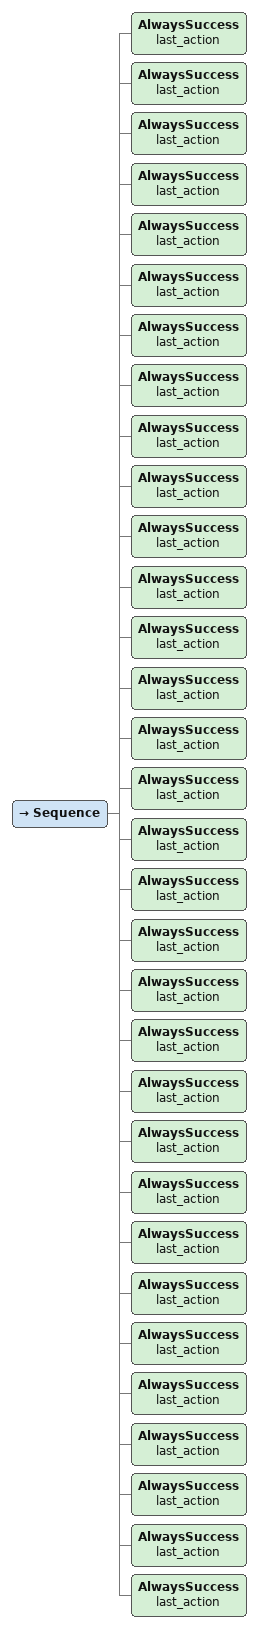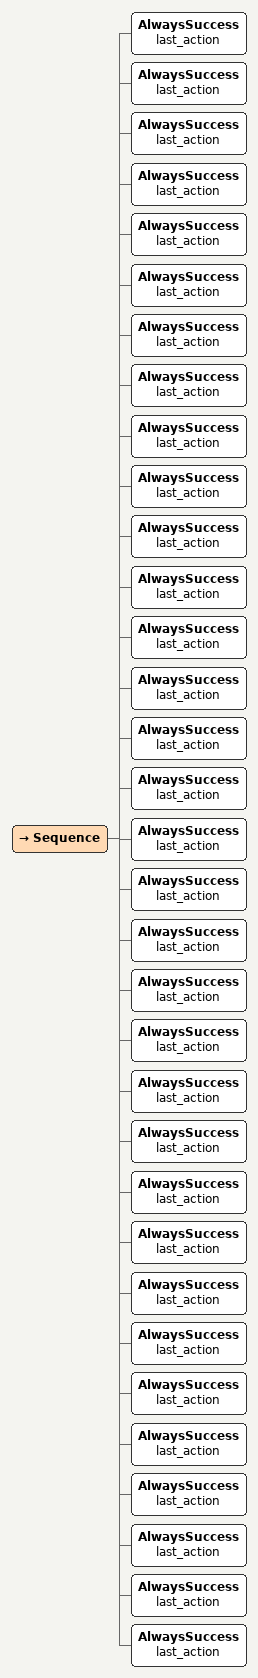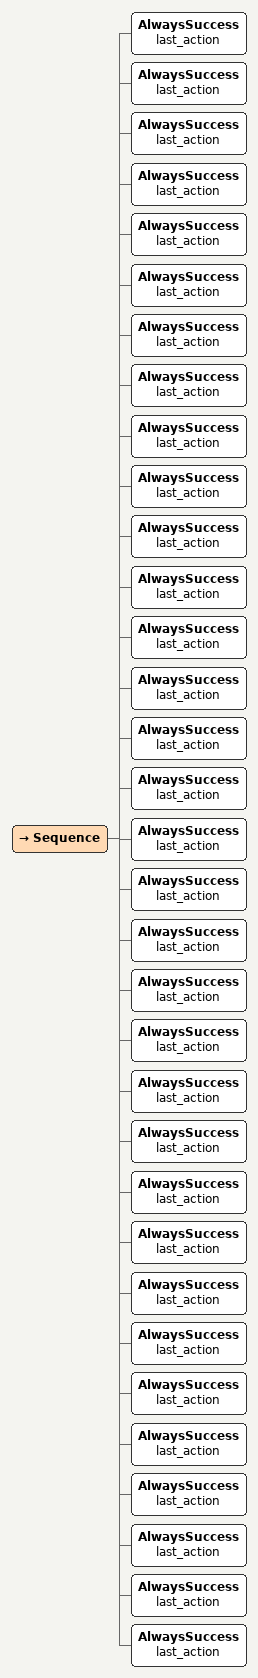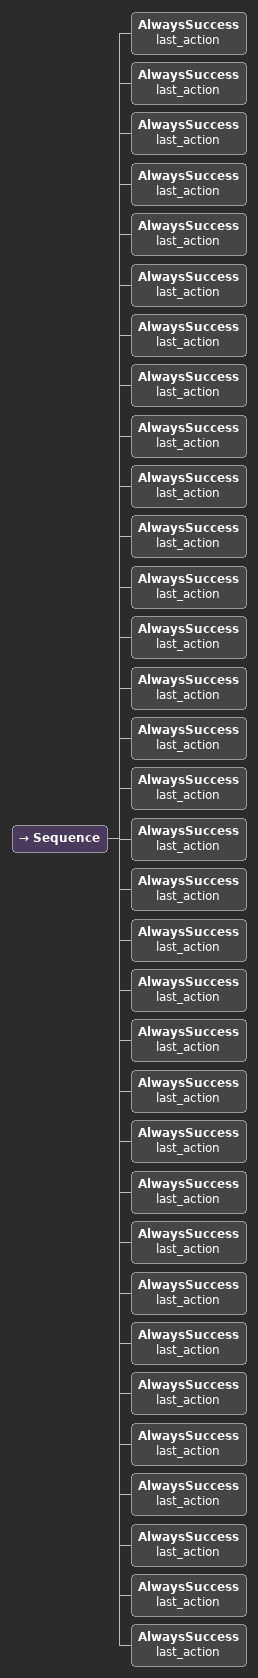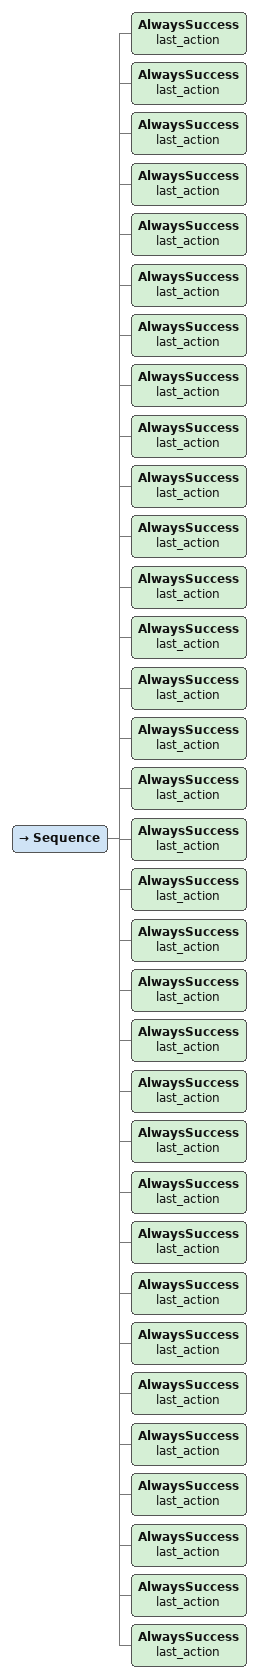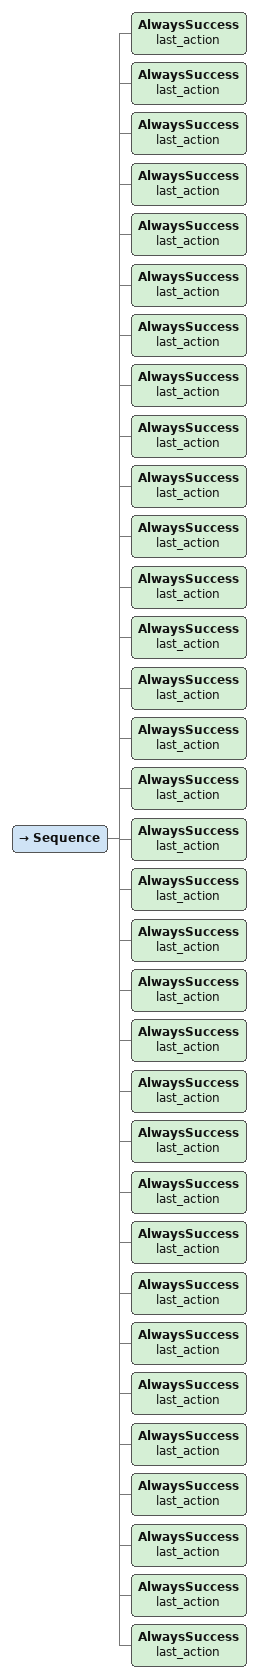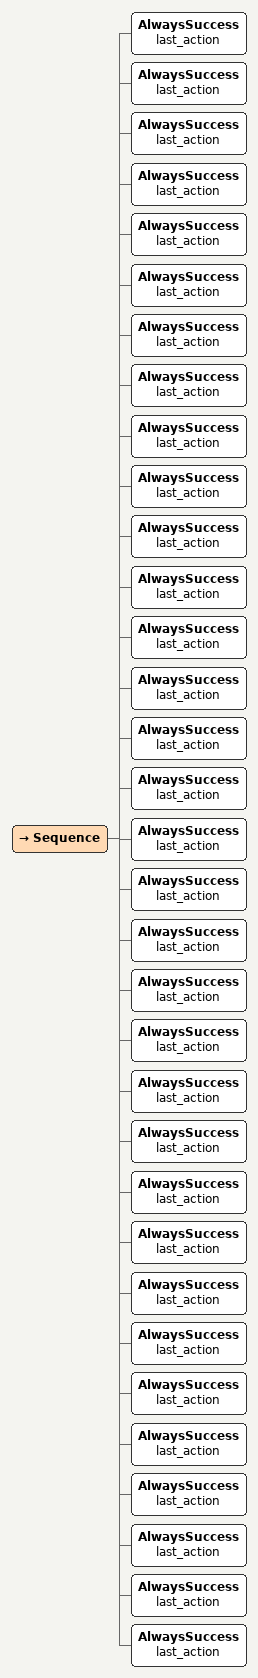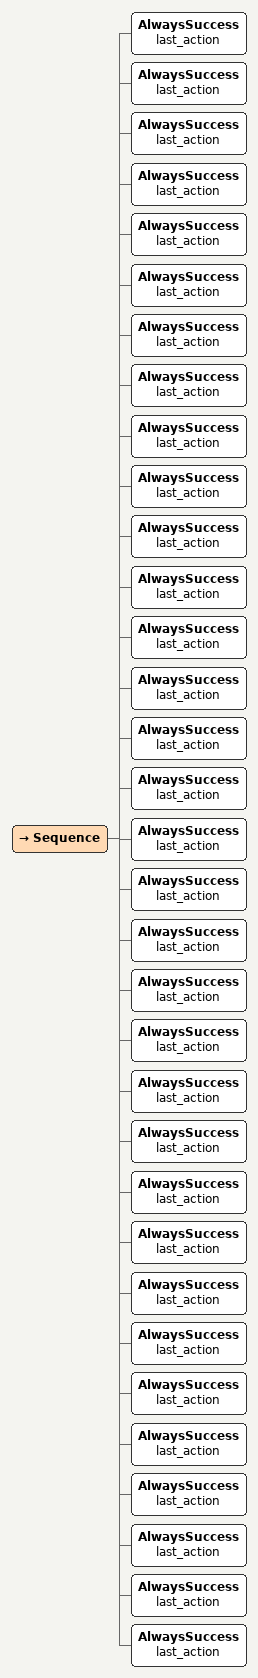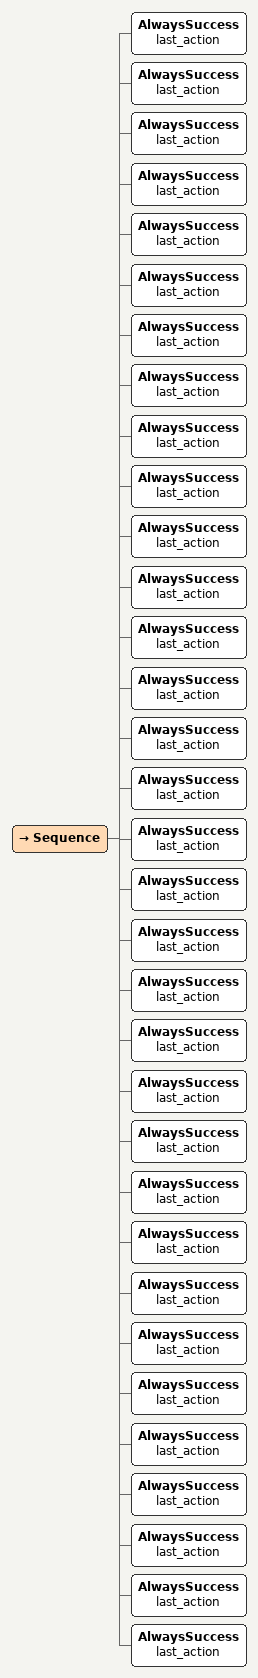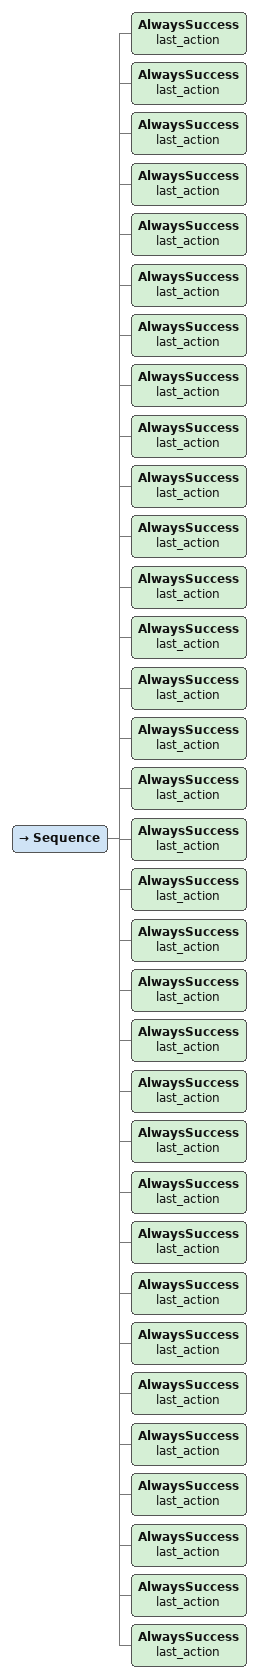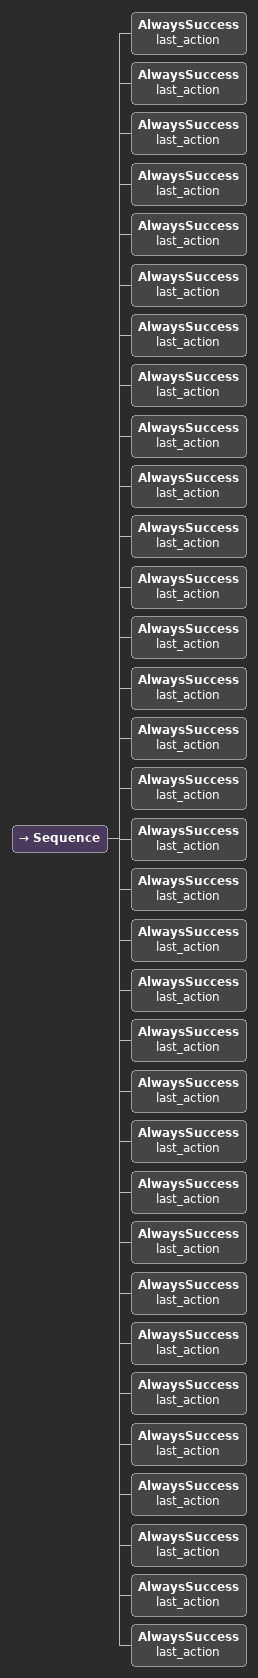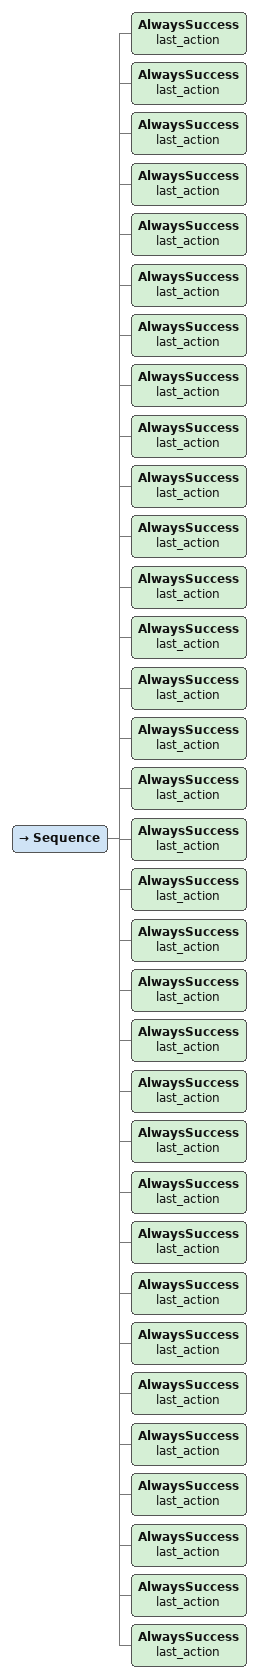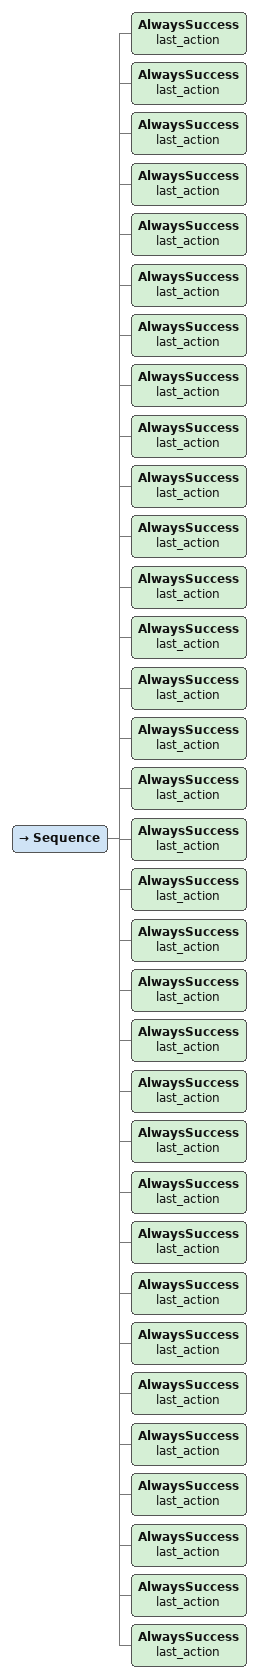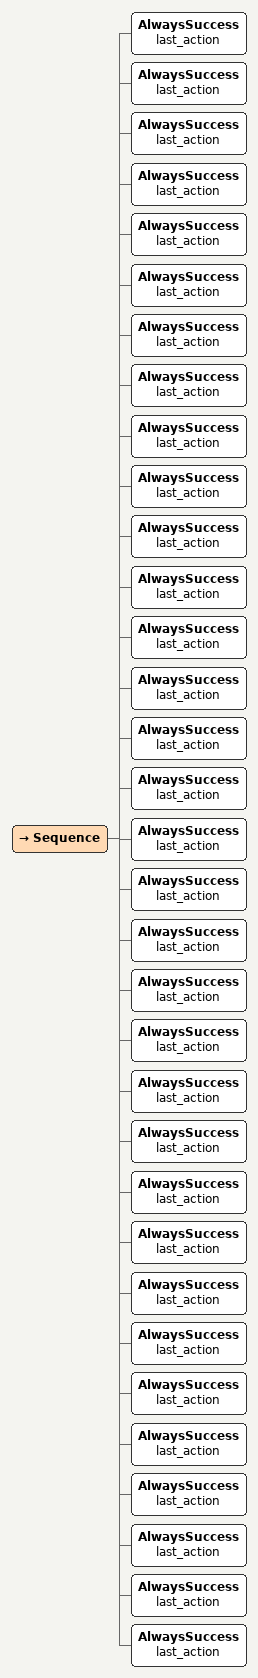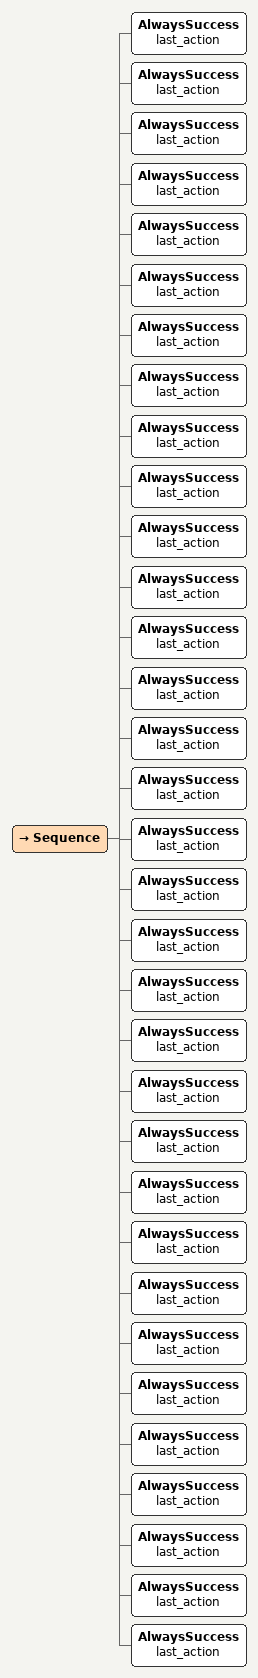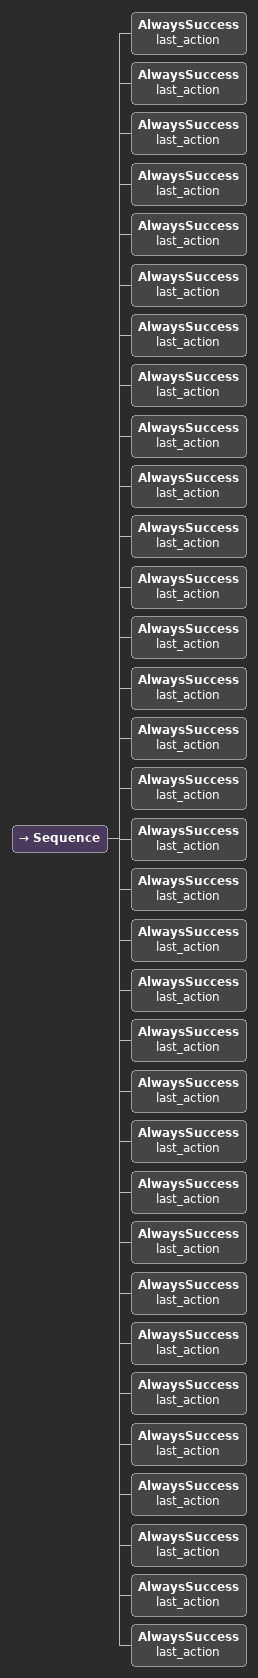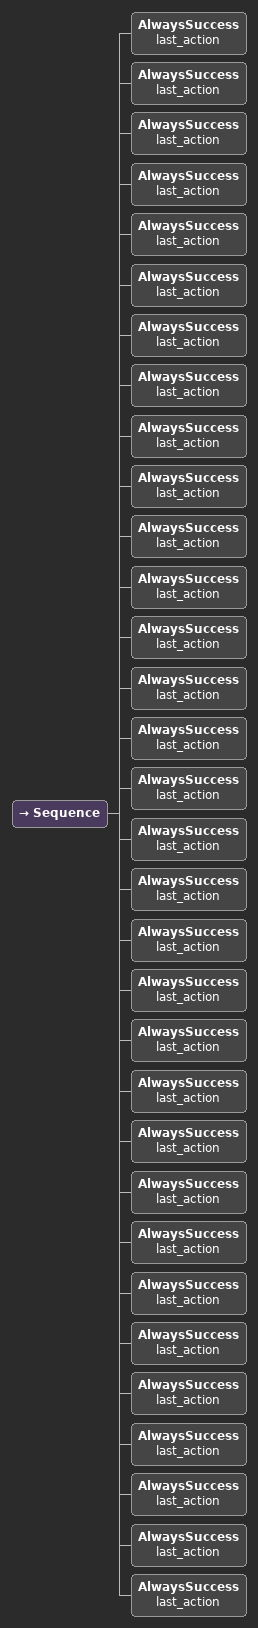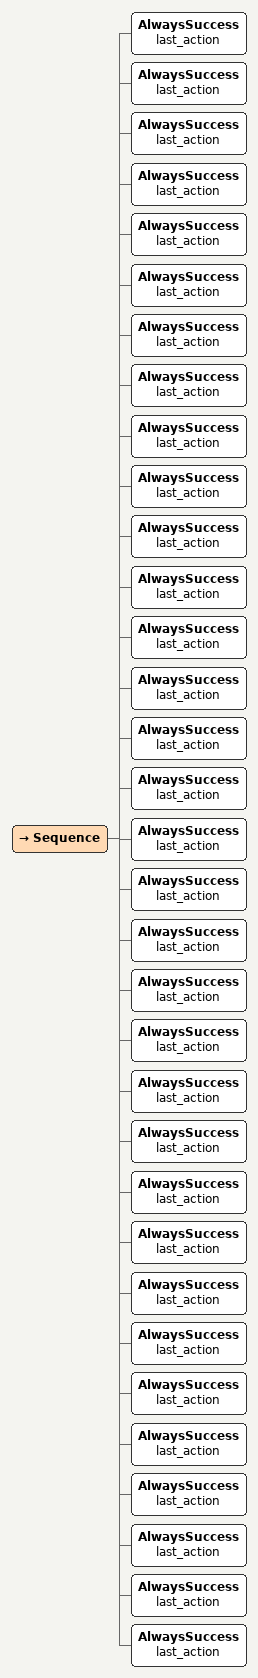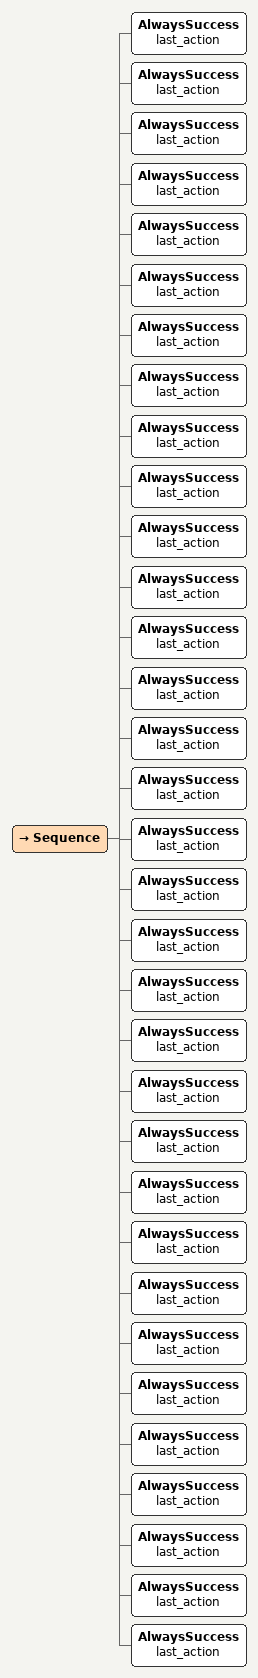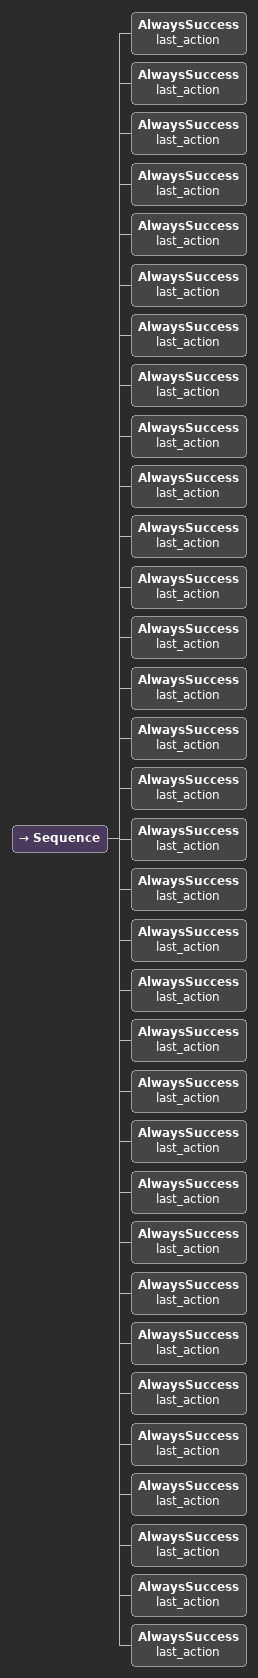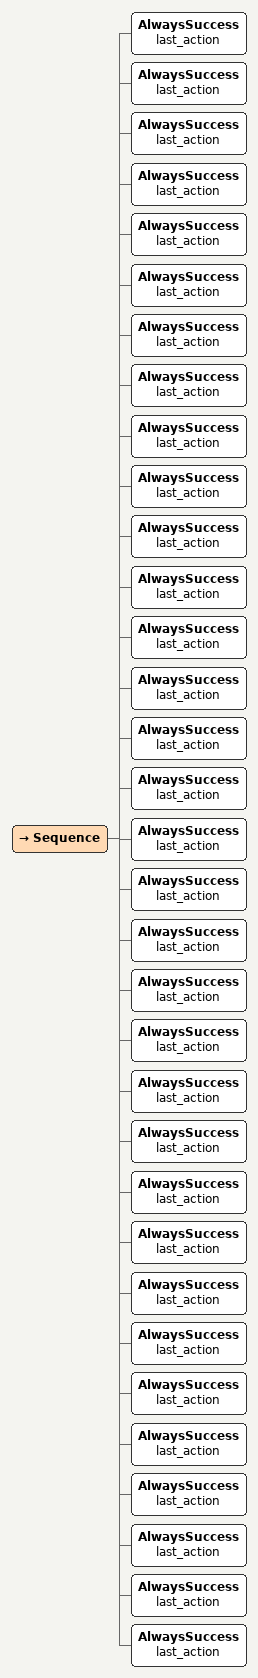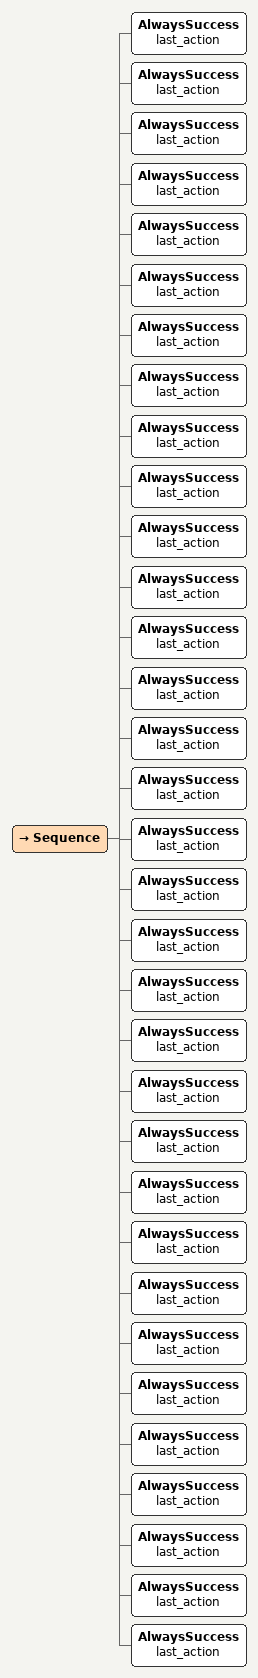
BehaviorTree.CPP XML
<Sequence>
    <AlwaysSuccess name="last_action"/>
    <AlwaysSuccess name="last_action"/>
    <AlwaysSuccess name="last_action"/>
    <AlwaysSuccess name="last_action"/>
    <AlwaysSuccess name="last_action"/>
    <AlwaysSuccess name="last_action"/>
    <AlwaysSuccess name="last_action"/>
    <AlwaysSuccess name="last_action"/>
    <AlwaysSuccess name="last_action"/>
    <AlwaysSuccess name="last_action"/>
    <AlwaysSuccess name="last_action"/>
    <AlwaysSuccess name="last_action"/>
    <AlwaysSuccess name="last_action"/>
    <AlwaysSuccess name="last_action"/>
    <AlwaysSuccess name="last_action"/>
    <AlwaysSuccess name="last_action"/>
    <AlwaysSuccess name="last_action"/>
    <AlwaysSuccess name="last_action"/>
    <AlwaysSuccess name="last_action"/>
    <AlwaysSuccess name="last_action"/>
    <AlwaysSuccess name="last_action"/>
    <AlwaysSuccess name="last_action"/>
    <AlwaysSuccess name="last_action"/>
    <AlwaysSuccess name="last_action"/>
    <AlwaysSuccess name="last_action"/>
    <AlwaysSuccess name="last_action"/>
    <AlwaysSuccess name="last_action"/>
    <AlwaysSuccess name="last_action"/>
    <AlwaysSuccess name="last_action"/>
    <AlwaysSuccess name="last_action"/>
    <AlwaysSuccess name="last_action"/>
    <AlwaysSuccess name="last_action"/>

</Sequence>

<Sequence>
    <AlwaysSuccess name="last_action"/>
    <AlwaysSuccess name="last_action"/>
    <AlwaysSuccess name="last_action"/>
    <AlwaysSuccess name="last_action"/>
    <AlwaysSuccess name="last_action"/>
    <AlwaysSuccess name="last_action"/>
    <AlwaysSuccess name="last_action"/>
    <AlwaysSuccess name="last_action"/>
    <AlwaysSuccess name="last_action"/>
    <AlwaysSuccess name="last_action"/>
    <AlwaysSuccess name="last_action"/>
    <AlwaysSuccess name="last_action"/>
    <AlwaysSuccess name="last_action"/>
    <AlwaysSuccess name="last_action"/>
    <AlwaysSuccess name="last_action"/>
    <AlwaysSuccess name="last_action"/>
    <AlwaysSuccess name="last_action"/>
    <AlwaysSuccess name="last_action"/>
    <AlwaysSuccess name="last_action"/>
    <AlwaysSuccess name="last_action"/>
    <AlwaysSuccess name="last_action"/>
    <AlwaysSuccess name="last_action"/>
    <AlwaysSuccess name="last_action"/>
    <AlwaysSuccess name="last_action"/>
    <AlwaysSuccess name="last_action"/>
    <AlwaysSuccess name="last_action"/>
    <AlwaysSuccess name="last_action"/>
    <AlwaysSuccess name="last_action"/>
    <AlwaysSuccess name="last_action"/>
    <AlwaysSuccess name="last_action"/>
    <AlwaysSuccess name="last_action"/>
    <AlwaysSuccess name="last_action"/>
    <AlwaysSuccess name="last_action"/>

</Sequence>

<Sequence>
    <AlwaysSuccess name="last_action"/>
    <AlwaysSuccess name="last_action"/>
    <AlwaysSuccess name="last_action"/>
    <AlwaysSuccess name="last_action"/>
    <AlwaysSuccess name="last_action"/>
    <AlwaysSuccess name="last_action"/>
    <AlwaysSuccess name="last_action"/>
    <AlwaysSuccess name="last_action"/>
    <AlwaysSuccess name="last_action"/>
    <AlwaysSuccess name="last_action"/>
    <AlwaysSuccess name="last_action"/>
    <AlwaysSuccess name="last_action"/>
    <AlwaysSuccess name="last_action"/>
    <AlwaysSuccess name="last_action"/>
    <AlwaysSuccess name="last_action"/>
    <AlwaysSuccess name="last_action"/>
    <AlwaysSuccess name="last_action"/>
    <AlwaysSuccess name="last_action"/>
    <AlwaysSuccess name="last_action"/>
    <AlwaysSuccess name="last_action"/>
    <AlwaysSuccess name="last_action"/>
    <AlwaysSuccess name="last_action"/>
    <AlwaysSuccess name="last_action"/>
    <AlwaysSuccess name="last_action"/>
    <AlwaysSuccess name="last_action"/>
    <AlwaysSuccess name="last_action"/>
    <AlwaysSuccess name="last_action"/>
    <AlwaysSuccess name="last_action"/>
    <AlwaysSuccess name="last_action"/>
    <AlwaysSuccess name="last_action"/>
    <AlwaysSuccess name="last_action"/>
    <AlwaysSuccess name="last_action"/>
    <AlwaysSuccess name="last_action"/>

</Sequence>

<Sequence>
    <AlwaysSuccess name="last_action"/>
    <AlwaysSuccess name="last_action"/>
    <AlwaysSuccess name="last_action"/>
    <AlwaysSuccess name="last_action"/>
    <AlwaysSuccess name="last_action"/>
    <AlwaysSuccess name="last_action"/>
    <AlwaysSuccess name="last_action"/>
    <AlwaysSuccess name="last_action"/>
    <AlwaysSuccess name="last_action"/>
    <AlwaysSuccess name="last_action"/>
    <AlwaysSuccess name="last_action"/>
    <AlwaysSuccess name="last_action"/>
    <AlwaysSuccess name="last_action"/>
    <AlwaysSuccess name="last_action"/>
    <AlwaysSuccess name="last_action"/>
    <AlwaysSuccess name="last_action"/>
    <AlwaysSuccess name="last_action"/>
    <AlwaysSuccess name="last_action"/>
    <AlwaysSuccess name="last_action"/>
    <AlwaysSuccess name="last_action"/>
    <AlwaysSuccess name="last_action"/>
    <AlwaysSuccess name="last_action"/>
    <AlwaysSuccess name="last_action"/>
    <AlwaysSuccess name="last_action"/>
    <AlwaysSuccess name="last_action"/>
    <AlwaysSuccess name="last_action"/>
    <AlwaysSuccess name="last_action"/>
    <AlwaysSuccess name="last_action"/>
    <AlwaysSuccess name="last_action"/>
    <AlwaysSuccess name="last_action"/>
    <AlwaysSuccess name="last_action"/>
    <AlwaysSuccess name="last_action"/>
    <AlwaysSuccess name="last_action"/>

</Sequence>

<Sequence>
    <AlwaysSuccess name="last_action"/>
    <AlwaysSuccess name="last_action"/>
    <AlwaysSuccess name="last_action"/>
    <AlwaysSuccess name="last_action"/>
    <AlwaysSuccess name="last_action"/>
    <AlwaysSuccess name="last_action"/>
    <AlwaysSuccess name="last_action"/>
    <AlwaysSuccess name="last_action"/>
    <AlwaysSuccess name="last_action"/>
    <AlwaysSuccess name="last_action"/>
    <AlwaysSuccess name="last_action"/>
    <AlwaysSuccess name="last_action"/>
    <AlwaysSuccess name="last_action"/>
    <AlwaysSuccess name="last_action"/>
    <AlwaysSuccess name="last_action"/>
    <AlwaysSuccess name="last_action"/>
    <AlwaysSuccess name="last_action"/>
    <AlwaysSuccess name="last_action"/>
    <AlwaysSuccess name="last_action"/>
    <AlwaysSuccess name="last_action"/>
    <AlwaysSuccess name="last_action"/>
    <AlwaysSuccess name="last_action"/>
    <AlwaysSuccess name="last_action"/>
    <AlwaysSuccess name="last_action"/>
    <AlwaysSuccess name="last_action"/>
    <AlwaysSuccess name="last_action"/>
    <AlwaysSuccess name="last_action"/>
    <AlwaysSuccess name="last_action"/>
    <AlwaysSuccess name="last_action"/>
    <AlwaysSuccess name="last_action"/>
    <AlwaysSuccess name="last_action"/>
    <AlwaysSuccess name="last_action"/>
    <AlwaysSuccess name="last_action"/>

</Sequence>

<Sequence>
    <AlwaysSuccess name="last_action"/>
    <AlwaysSuccess name="last_action"/>
    <AlwaysSuccess name="last_action"/>
    <AlwaysSuccess name="last_action"/>
    <AlwaysSuccess name="last_action"/>
    <AlwaysSuccess name="last_action"/>
    <AlwaysSuccess name="last_action"/>
    <AlwaysSuccess name="last_action"/>
    <AlwaysSuccess name="last_action"/>
    <AlwaysSuccess name="last_action"/>
    <AlwaysSuccess name="last_action"/>
    <AlwaysSuccess name="last_action"/>
    <AlwaysSuccess name="last_action"/>
    <AlwaysSuccess name="last_action"/>
    <AlwaysSuccess name="last_action"/>
    <AlwaysSuccess name="last_action"/>
    <AlwaysSuccess name="last_action"/>
    <AlwaysSuccess name="last_action"/>
    <AlwaysSuccess name="last_action"/>
    <AlwaysSuccess name="last_action"/>
    <AlwaysSuccess name="last_action"/>
    <AlwaysSuccess name="last_action"/>
    <AlwaysSuccess name="last_action"/>
    <AlwaysSuccess name="last_action"/>
    <AlwaysSuccess name="last_action"/>
    <AlwaysSuccess name="last_action"/>
    <AlwaysSuccess name="last_action"/>
    <AlwaysSuccess name="last_action"/>
    <AlwaysSuccess name="last_action"/>
    <AlwaysSuccess name="last_action"/>
    <AlwaysSuccess name="last_action"/>
    <AlwaysSuccess name="last_action"/>
    <AlwaysSuccess name="last_action"/>

</Sequence>

<Sequence>
    <AlwaysSuccess name="last_action"/>
    <AlwaysSuccess name="last_action"/>
    <AlwaysSuccess name="last_action"/>
    <AlwaysSuccess name="last_action"/>
    <AlwaysSuccess name="last_action"/>
    <AlwaysSuccess name="last_action"/>
    <AlwaysSuccess name="last_action"/>
    <AlwaysSuccess name="last_action"/>
    <AlwaysSuccess name="last_action"/>
    <AlwaysSuccess name="last_action"/>
    <AlwaysSuccess name="last_action"/>
    <AlwaysSuccess name="last_action"/>
    <AlwaysSuccess name="last_action"/>
    <AlwaysSuccess name="last_action"/>
    <AlwaysSuccess name="last_action"/>
    <AlwaysSuccess name="last_action"/>
    <AlwaysSuccess name="last_action"/>
    <AlwaysSuccess name="last_action"/>
    <AlwaysSuccess name="last_action"/>
    <AlwaysSuccess name="last_action"/>
    <AlwaysSuccess name="last_action"/>
    <AlwaysSuccess name="last_action"/>
    <AlwaysSuccess name="last_action"/>
    <AlwaysSuccess name="last_action"/>
    <AlwaysSuccess name="last_action"/>
    <AlwaysSuccess name="last_action"/>
    <AlwaysSuccess name="last_action"/>
    <AlwaysSuccess name="last_action"/>
    <AlwaysSuccess name="last_action"/>
    <AlwaysSuccess name="last_action"/>
    <AlwaysSuccess name="last_action"/>
    <AlwaysSuccess name="last_action"/>
    <AlwaysSuccess name="last_action"/>

</Sequence>

<Sequence>
    <AlwaysSuccess name="last_action"/>
    <AlwaysSuccess name="last_action"/>
    <AlwaysSuccess name="last_action"/>
    <AlwaysSuccess name="last_action"/>
    <AlwaysSuccess name="last_action"/>
    <AlwaysSuccess name="last_action"/>
    <AlwaysSuccess name="last_action"/>
    <AlwaysSuccess name="last_action"/>
    <AlwaysSuccess name="last_action"/>
    <AlwaysSuccess name="last_action"/>
    <AlwaysSuccess name="last_action"/>
    <AlwaysSuccess name="last_action"/>
    <AlwaysSuccess name="last_action"/>
    <AlwaysSuccess name="last_action"/>
    <AlwaysSuccess name="last_action"/>
    <AlwaysSuccess name="last_action"/>
    <AlwaysSuccess name="last_action"/>
    <AlwaysSuccess name="last_action"/>
    <AlwaysSuccess name="last_action"/>
    <AlwaysSuccess name="last_action"/>
    <AlwaysSuccess name="last_action"/>
    <AlwaysSuccess name="last_action"/>
    <AlwaysSuccess name="last_action"/>
    <AlwaysSuccess name="last_action"/>
    <AlwaysSuccess name="last_action"/>
    <AlwaysSuccess name="last_action"/>
    <AlwaysSuccess name="last_action"/>
    <AlwaysSuccess name="last_action"/>
    <AlwaysSuccess name="last_action"/>
    <AlwaysSuccess name="last_action"/>
    <AlwaysSuccess name="last_action"/>
    <AlwaysSuccess name="last_action"/>
    <AlwaysSuccess name="last_action"/>

</Sequence>

<Sequence>
    <AlwaysSuccess name="last_action"/>
    <AlwaysSuccess name="last_action"/>
    <AlwaysSuccess name="last_action"/>
    <AlwaysSuccess name="last_action"/>
    <AlwaysSuccess name="last_action"/>
    <AlwaysSuccess name="last_action"/>
    <AlwaysSuccess name="last_action"/>
    <AlwaysSuccess name="last_action"/>
    <AlwaysSuccess name="last_action"/>
    <AlwaysSuccess name="last_action"/>
    <AlwaysSuccess name="last_action"/>
    <AlwaysSuccess name="last_action"/>
    <AlwaysSuccess name="last_action"/>
    <AlwaysSuccess name="last_action"/>
    <AlwaysSuccess name="last_action"/>
    <AlwaysSuccess name="last_action"/>
    <AlwaysSuccess name="last_action"/>
    <AlwaysSuccess name="last_action"/>
    <AlwaysSuccess name="last_action"/>
    <AlwaysSuccess name="last_action"/>
    <AlwaysSuccess name="last_action"/>
    <AlwaysSuccess name="last_action"/>
    <AlwaysSuccess name="last_action"/>
    <AlwaysSuccess name="last_action"/>
    <AlwaysSuccess name="last_action"/>
    <AlwaysSuccess name="last_action"/>
    <AlwaysSuccess name="last_action"/>
    <AlwaysSuccess name="last_action"/>
    <AlwaysSuccess name="last_action"/>
    <AlwaysSuccess name="last_action"/>
    <AlwaysSuccess name="last_action"/>
    <AlwaysSuccess name="last_action"/>
    <AlwaysSuccess name="last_action"/>

</Sequence>

<Sequence>
    <AlwaysSuccess name="last_action"/>
    <AlwaysSuccess name="last_action"/>
    <AlwaysSuccess name="last_action"/>
    <AlwaysSuccess name="last_action"/>
    <AlwaysSuccess name="last_action"/>
    <AlwaysSuccess name="last_action"/>
    <AlwaysSuccess name="last_action"/>
    <AlwaysSuccess name="last_action"/>
    <AlwaysSuccess name="last_action"/>
    <AlwaysSuccess name="last_action"/>
    <AlwaysSuccess name="last_action"/>
    <AlwaysSuccess name="last_action"/>
    <AlwaysSuccess name="last_action"/>
    <AlwaysSuccess name="last_action"/>
    <AlwaysSuccess name="last_action"/>
    <AlwaysSuccess name="last_action"/>
    <AlwaysSuccess name="last_action"/>
    <AlwaysSuccess name="last_action"/>
    <AlwaysSuccess name="last_action"/>
    <AlwaysSuccess name="last_action"/>
    <AlwaysSuccess name="last_action"/>
    <AlwaysSuccess name="last_action"/>
    <AlwaysSuccess name="last_action"/>
    <AlwaysSuccess name="last_action"/>
    <AlwaysSuccess name="last_action"/>
    <AlwaysSuccess name="last_action"/>
    <AlwaysSuccess name="last_action"/>
    <AlwaysSuccess name="last_action"/>
    <AlwaysSuccess name="last_action"/>
    <AlwaysSuccess name="last_action"/>
    <AlwaysSuccess name="last_action"/>
    <AlwaysSuccess name="last_action"/>
    <AlwaysSuccess name="last_action"/>

</Sequence>

<Sequence>
    <AlwaysSuccess name="last_action"/>
    <AlwaysSuccess name="last_action"/>
    <AlwaysSuccess name="last_action"/>
    <AlwaysSuccess name="last_action"/>
    <AlwaysSuccess name="last_action"/>
    <AlwaysSuccess name="last_action"/>
    <AlwaysSuccess name="last_action"/>
    <AlwaysSuccess name="last_action"/>
    <AlwaysSuccess name="last_action"/>
    <AlwaysSuccess name="last_action"/>
    <AlwaysSuccess name="last_action"/>
    <AlwaysSuccess name="last_action"/>
    <AlwaysSuccess name="last_action"/>
    <AlwaysSuccess name="last_action"/>
    <AlwaysSuccess name="last_action"/>
    <AlwaysSuccess name="last_action"/>
    <AlwaysSuccess name="last_action"/>
    <AlwaysSuccess name="last_action"/>
    <AlwaysSuccess name="last_action"/>
    <AlwaysSuccess name="last_action"/>
    <AlwaysSuccess name="last_action"/>
    <AlwaysSuccess name="last_action"/>
    <AlwaysSuccess name="last_action"/>
    <AlwaysSuccess name="last_action"/>
    <AlwaysSuccess name="last_action"/>
    <AlwaysSuccess name="last_action"/>
    <AlwaysSuccess name="last_action"/>
    <AlwaysSuccess name="last_action"/>
    <AlwaysSuccess name="last_action"/>
    <AlwaysSuccess name="last_action"/>
    <AlwaysSuccess name="last_action"/>
    <AlwaysSuccess name="last_action"/>
    <AlwaysSuccess name="last_action"/>

</Sequence>

<Sequence>
    <AlwaysSuccess name="last_action"/>
    <AlwaysSuccess name="last_action"/>
    <AlwaysSuccess name="last_action"/>
    <AlwaysSuccess name="last_action"/>
    <AlwaysSuccess name="last_action"/>
    <AlwaysSuccess name="last_action"/>
    <AlwaysSuccess name="last_action"/>
    <AlwaysSuccess name="last_action"/>
    <AlwaysSuccess name="last_action"/>
    <AlwaysSuccess name="last_action"/>
    <AlwaysSuccess name="last_action"/>
    <AlwaysSuccess name="last_action"/>
    <AlwaysSuccess name="last_action"/>
    <AlwaysSuccess name="last_action"/>
    <AlwaysSuccess name="last_action"/>
    <AlwaysSuccess name="last_action"/>
    <AlwaysSuccess name="last_action"/>
    <AlwaysSuccess name="last_action"/>
    <AlwaysSuccess name="last_action"/>
    <AlwaysSuccess name="last_action"/>
    <AlwaysSuccess name="last_action"/>
    <AlwaysSuccess name="last_action"/>
    <AlwaysSuccess name="last_action"/>
    <AlwaysSuccess name="last_action"/>
    <AlwaysSuccess name="last_action"/>
    <AlwaysSuccess name="last_action"/>
    <AlwaysSuccess name="last_action"/>
    <AlwaysSuccess name="last_action"/>
    <AlwaysSuccess name="last_action"/>
    <AlwaysSuccess name="last_action"/>
    <AlwaysSuccess name="last_action"/>
    <AlwaysSuccess name="last_action"/>
    <AlwaysSuccess name="last_action"/>

</Sequence>

<Sequence>
    <AlwaysSuccess name="last_action"/>
    <AlwaysSuccess name="last_action"/>
    <AlwaysSuccess name="last_action"/>
    <AlwaysSuccess name="last_action"/>
    <AlwaysSuccess name="last_action"/>
    <AlwaysSuccess name="last_action"/>
    <AlwaysSuccess name="last_action"/>
    <AlwaysSuccess name="last_action"/>
    <AlwaysSuccess name="last_action"/>
    <AlwaysSuccess name="last_action"/>
    <AlwaysSuccess name="last_action"/>
    <AlwaysSuccess name="last_action"/>
    <AlwaysSuccess name="last_action"/>
    <AlwaysSuccess name="last_action"/>
    <AlwaysSuccess name="last_action"/>
    <AlwaysSuccess name="last_action"/>
    <AlwaysSuccess name="last_action"/>
    <AlwaysSuccess name="last_action"/>
    <AlwaysSuccess name="last_action"/>
    <AlwaysSuccess name="last_action"/>
    <AlwaysSuccess name="last_action"/>
    <AlwaysSuccess name="last_action"/>
    <AlwaysSuccess name="last_action"/>
    <AlwaysSuccess name="last_action"/>
    <AlwaysSuccess name="last_action"/>
    <AlwaysSuccess name="last_action"/>
    <AlwaysSuccess name="last_action"/>
    <AlwaysSuccess name="last_action"/>
    <AlwaysSuccess name="last_action"/>
    <AlwaysSuccess name="last_action"/>
    <AlwaysSuccess name="last_action"/>
    <AlwaysSuccess name="last_action"/>
    <AlwaysSuccess name="last_action"/>

</Sequence>

<Sequence>
    <AlwaysSuccess name="last_action"/>
    <AlwaysSuccess name="last_action"/>
    <AlwaysSuccess name="last_action"/>
    <AlwaysSuccess name="last_action"/>
    <AlwaysSuccess name="last_action"/>
    <AlwaysSuccess name="last_action"/>
    <AlwaysSuccess name="last_action"/>
    <AlwaysSuccess name="last_action"/>
    <AlwaysSuccess name="last_action"/>
    <AlwaysSuccess name="last_action"/>
    <AlwaysSuccess name="last_action"/>
    <AlwaysSuccess name="last_action"/>
    <AlwaysSuccess name="last_action"/>
    <AlwaysSuccess name="last_action"/>
    <AlwaysSuccess name="last_action"/>
    <AlwaysSuccess name="last_action"/>
    <AlwaysSuccess name="last_action"/>
    <AlwaysSuccess name="last_action"/>
    <AlwaysSuccess name="last_action"/>
    <AlwaysSuccess name="last_action"/>
    <AlwaysSuccess name="last_action"/>
    <AlwaysSuccess name="last_action"/>
    <AlwaysSuccess name="last_action"/>
    <AlwaysSuccess name="last_action"/>
    <AlwaysSuccess name="last_action"/>
    <AlwaysSuccess name="last_action"/>
    <AlwaysSuccess name="last_action"/>
    <AlwaysSuccess name="last_action"/>
    <AlwaysSuccess name="last_action"/>
    <AlwaysSuccess name="last_action"/>
    <AlwaysSuccess name="last_action"/>
    <AlwaysSuccess name="last_action"/>
    <AlwaysSuccess name="last_action"/>

</Sequence>

<Sequence>
    <AlwaysSuccess name="last_action"/>
    <AlwaysSuccess name="last_action"/>
    <AlwaysSuccess name="last_action"/>
    <AlwaysSuccess name="last_action"/>
    <AlwaysSuccess name="last_action"/>
    <AlwaysSuccess name="last_action"/>
    <AlwaysSuccess name="last_action"/>
    <AlwaysSuccess name="last_action"/>
    <AlwaysSuccess name="last_action"/>
    <AlwaysSuccess name="last_action"/>
    <AlwaysSuccess name="last_action"/>
    <AlwaysSuccess name="last_action"/>
    <AlwaysSuccess name="last_action"/>
    <AlwaysSuccess name="last_action"/>
    <AlwaysSuccess name="last_action"/>
    <AlwaysSuccess name="last_action"/>
    <AlwaysSuccess name="last_action"/>
    <AlwaysSuccess name="last_action"/>
    <AlwaysSuccess name="last_action"/>
    <AlwaysSuccess name="last_action"/>
    <AlwaysSuccess name="last_action"/>
    <AlwaysSuccess name="last_action"/>
    <AlwaysSuccess name="last_action"/>
    <AlwaysSuccess name="last_action"/>
    <AlwaysSuccess name="last_action"/>
    <AlwaysSuccess name="last_action"/>
    <AlwaysSuccess name="last_action"/>
    <AlwaysSuccess name="last_action"/>
    <AlwaysSuccess name="last_action"/>
    <AlwaysSuccess name="last_action"/>
    <AlwaysSuccess name="last_action"/>
    <AlwaysSuccess name="last_action"/>
    <AlwaysSuccess name="last_action"/>

</Sequence>

<Sequence>
    <AlwaysSuccess name="last_action"/>
    <AlwaysSuccess name="last_action"/>
    <AlwaysSuccess name="last_action"/>
    <AlwaysSuccess name="last_action"/>
    <AlwaysSuccess name="last_action"/>
    <AlwaysSuccess name="last_action"/>
    <AlwaysSuccess name="last_action"/>
    <AlwaysSuccess name="last_action"/>
    <AlwaysSuccess name="last_action"/>
    <AlwaysSuccess name="last_action"/>
    <AlwaysSuccess name="last_action"/>
    <AlwaysSuccess name="last_action"/>
    <AlwaysSuccess name="last_action"/>
    <AlwaysSuccess name="last_action"/>
    <AlwaysSuccess name="last_action"/>
    <AlwaysSuccess name="last_action"/>
    <AlwaysSuccess name="last_action"/>
    <AlwaysSuccess name="last_action"/>
    <AlwaysSuccess name="last_action"/>
    <AlwaysSuccess name="last_action"/>
    <AlwaysSuccess name="last_action"/>
    <AlwaysSuccess name="last_action"/>
    <AlwaysSuccess name="last_action"/>
    <AlwaysSuccess name="last_action"/>
    <AlwaysSuccess name="last_action"/>
    <AlwaysSuccess name="last_action"/>
    <AlwaysSuccess name="last_action"/>
    <AlwaysSuccess name="last_action"/>
    <AlwaysSuccess name="last_action"/>
    <AlwaysSuccess name="last_action"/>
    <AlwaysSuccess name="last_action"/>
    <AlwaysSuccess name="last_action"/>
    <AlwaysSuccess name="last_action"/>

</Sequence>

<Sequence>
    <AlwaysSuccess name="last_action"/>
    <AlwaysSuccess name="last_action"/>
    <AlwaysSuccess name="last_action"/>
    <AlwaysSuccess name="last_action"/>
    <AlwaysSuccess name="last_action"/>
    <AlwaysSuccess name="last_action"/>
    <AlwaysSuccess name="last_action"/>
    <AlwaysSuccess name="last_action"/>
    <AlwaysSuccess name="last_action"/>
    <AlwaysSuccess name="last_action"/>
    <AlwaysSuccess name="last_action"/>
    <AlwaysSuccess name="last_action"/>
    <AlwaysSuccess name="last_action"/>
    <AlwaysSuccess name="last_action"/>
    <AlwaysSuccess name="last_action"/>
    <AlwaysSuccess name="last_action"/>
    <AlwaysSuccess name="last_action"/>
    <AlwaysSuccess name="last_action"/>
    <AlwaysSuccess name="last_action"/>
    <AlwaysSuccess name="last_action"/>
    <AlwaysSuccess name="last_action"/>
    <AlwaysSuccess name="last_action"/>
    <AlwaysSuccess name="last_action"/>
    <AlwaysSuccess name="last_action"/>
    <AlwaysSuccess name="last_action"/>
    <AlwaysSuccess name="last_action"/>
    <AlwaysSuccess name="last_action"/>
    <AlwaysSuccess name="last_action"/>
    <AlwaysSuccess name="last_action"/>
    <AlwaysSuccess name="last_action"/>
    <AlwaysSuccess name="last_action"/>
    <AlwaysSuccess name="last_action"/>

</Sequence>

<Sequence>
    <AlwaysSuccess name="last_action"/>
    <AlwaysSuccess name="last_action"/>
    <AlwaysSuccess name="last_action"/>
    <AlwaysSuccess name="last_action"/>
    <AlwaysSuccess name="last_action"/>
    <AlwaysSuccess name="last_action"/>
    <AlwaysSuccess name="last_action"/>
    <AlwaysSuccess name="last_action"/>
    <AlwaysSuccess name="last_action"/>
    <AlwaysSuccess name="last_action"/>
    <AlwaysSuccess name="last_action"/>
    <AlwaysSuccess name="last_action"/>
    <AlwaysSuccess name="last_action"/>
    <AlwaysSuccess name="last_action"/>
    <AlwaysSuccess name="last_action"/>
    <AlwaysSuccess name="last_action"/>
    <AlwaysSuccess name="last_action"/>
    <AlwaysSuccess name="last_action"/>
    <AlwaysSuccess name="last_action"/>
    <AlwaysSuccess name="last_action"/>
    <AlwaysSuccess name="last_action"/>
    <AlwaysSuccess name="last_action"/>
    <AlwaysSuccess name="last_action"/>
    <AlwaysSuccess name="last_action"/>
    <AlwaysSuccess name="last_action"/>
    <AlwaysSuccess name="last_action"/>
    <AlwaysSuccess name="last_action"/>
    <AlwaysSuccess name="last_action"/>
    <AlwaysSuccess name="last_action"/>
    <AlwaysSuccess name="last_action"/>
    <AlwaysSuccess name="last_action"/>
    <AlwaysSuccess name="last_action"/>
    <AlwaysSuccess name="last_action"/>

</Sequence>

<Sequence>
    <AlwaysSuccess name="last_action"/>
    <AlwaysSuccess name="last_action"/>
    <AlwaysSuccess name="last_action"/>
    <AlwaysSuccess name="last_action"/>
    <AlwaysSuccess name="last_action"/>
    <AlwaysSuccess name="last_action"/>
    <AlwaysSuccess name="last_action"/>
    <AlwaysSuccess name="last_action"/>
    <AlwaysSuccess name="last_action"/>
    <AlwaysSuccess name="last_action"/>
    <AlwaysSuccess name="last_action"/>
    <AlwaysSuccess name="last_action"/>
    <AlwaysSuccess name="last_action"/>
    <AlwaysSuccess name="last_action"/>
    <AlwaysSuccess name="last_action"/>
    <AlwaysSuccess name="last_action"/>
    <AlwaysSuccess name="last_action"/>
    <AlwaysSuccess name="last_action"/>
    <AlwaysSuccess name="last_action"/>
    <AlwaysSuccess name="last_action"/>
    <AlwaysSuccess name="last_action"/>
    <AlwaysSuccess name="last_action"/>
    <AlwaysSuccess name="last_action"/>
    <AlwaysSuccess name="last_action"/>
    <AlwaysSuccess name="last_action"/>
    <AlwaysSuccess name="last_action"/>
    <AlwaysSuccess name="last_action"/>
    <AlwaysSuccess name="last_action"/>
    <AlwaysSuccess name="last_action"/>
    <AlwaysSuccess name="last_action"/>
    <AlwaysSuccess name="last_action"/>
    <AlwaysSuccess name="last_action"/>
    <AlwaysSuccess name="last_action"/>

</Sequence>

<Sequence>
    <AlwaysSuccess name="last_action"/>
    <AlwaysSuccess name="last_action"/>
    <AlwaysSuccess name="last_action"/>
    <AlwaysSuccess name="last_action"/>
    <AlwaysSuccess name="last_action"/>
    <AlwaysSuccess name="last_action"/>
    <AlwaysSuccess name="last_action"/>
    <AlwaysSuccess name="last_action"/>
    <AlwaysSuccess name="last_action"/>
    <AlwaysSuccess name="last_action"/>
    <AlwaysSuccess name="last_action"/>
    <AlwaysSuccess name="last_action"/>
    <AlwaysSuccess name="last_action"/>
    <AlwaysSuccess name="last_action"/>
    <AlwaysSuccess name="last_action"/>
    <AlwaysSuccess name="last_action"/>
    <AlwaysSuccess name="last_action"/>
    <AlwaysSuccess name="last_action"/>
    <AlwaysSuccess name="last_action"/>
    <AlwaysSuccess name="last_action"/>
    <AlwaysSuccess name="last_action"/>
    <AlwaysSuccess name="last_action"/>
    <AlwaysSuccess name="last_action"/>
    <AlwaysSuccess name="last_action"/>
    <AlwaysSuccess name="last_action"/>
    <AlwaysSuccess name="last_action"/>
    <AlwaysSuccess name="last_action"/>
    <AlwaysSuccess name="last_action"/>
    <AlwaysSuccess name="last_action"/>
    <AlwaysSuccess name="last_action"/>
    <AlwaysSuccess name="last_action"/>
    <AlwaysSuccess name="last_action"/>
    <AlwaysSuccess name="last_action"/>

</Sequence>

<Sequence>
    <AlwaysSuccess name="last_action"/>
    <AlwaysSuccess name="last_action"/>
    <AlwaysSuccess name="last_action"/>
    <AlwaysSuccess name="last_action"/>
    <AlwaysSuccess name="last_action"/>
    <AlwaysSuccess name="last_action"/>
    <AlwaysSuccess name="last_action"/>
    <AlwaysSuccess name="last_action"/>
    <AlwaysSuccess name="last_action"/>
    <AlwaysSuccess name="last_action"/>
    <AlwaysSuccess name="last_action"/>
    <AlwaysSuccess name="last_action"/>
    <AlwaysSuccess name="last_action"/>
    <AlwaysSuccess name="last_action"/>
    <AlwaysSuccess name="last_action"/>
    <AlwaysSuccess name="last_action"/>
    <AlwaysSuccess name="last_action"/>
    <AlwaysSuccess name="last_action"/>
    <AlwaysSuccess name="last_action"/>
    <AlwaysSuccess name="last_action"/>
    <AlwaysSuccess name="last_action"/>
    <AlwaysSuccess name="last_action"/>
    <AlwaysSuccess name="last_action"/>
    <AlwaysSuccess name="last_action"/>
    <AlwaysSuccess name="last_action"/>
    <AlwaysSuccess name="last_action"/>
    <AlwaysSuccess name="last_action"/>
    <AlwaysSuccess name="last_action"/>
    <AlwaysSuccess name="last_action"/>
    <AlwaysSuccess name="last_action"/>
    <AlwaysSuccess name="last_action"/>
    <AlwaysSuccess name="last_action"/>
    <AlwaysSuccess name="last_action"/>

</Sequence>

<Sequence>
    <AlwaysSuccess name="last_action"/>
    <AlwaysSuccess name="last_action"/>
    <AlwaysSuccess name="last_action"/>
    <AlwaysSuccess name="last_action"/>
    <AlwaysSuccess name="last_action"/>
    <AlwaysSuccess name="last_action"/>
    <AlwaysSuccess name="last_action"/>
    <AlwaysSuccess name="last_action"/>
    <AlwaysSuccess name="last_action"/>
    <AlwaysSuccess name="last_action"/>
    <AlwaysSuccess name="last_action"/>
    <AlwaysSuccess name="last_action"/>
    <AlwaysSuccess name="last_action"/>
    <AlwaysSuccess name="last_action"/>
    <AlwaysSuccess name="last_action"/>
    <AlwaysSuccess name="last_action"/>
    <AlwaysSuccess name="last_action"/>
    <AlwaysSuccess name="last_action"/>
    <AlwaysSuccess name="last_action"/>
    <AlwaysSuccess name="last_action"/>
    <AlwaysSuccess name="last_action"/>
    <AlwaysSuccess name="last_action"/>
    <AlwaysSuccess name="last_action"/>
    <AlwaysSuccess name="last_action"/>
    <AlwaysSuccess name="last_action"/>
    <AlwaysSuccess name="last_action"/>
    <AlwaysSuccess name="last_action"/>
    <AlwaysSuccess name="last_action"/>
    <AlwaysSuccess name="last_action"/>
    <AlwaysSuccess name="last_action"/>
    <AlwaysSuccess name="last_action"/>
    <AlwaysSuccess name="last_action"/>
    <AlwaysSuccess name="last_action"/>

</Sequence>
